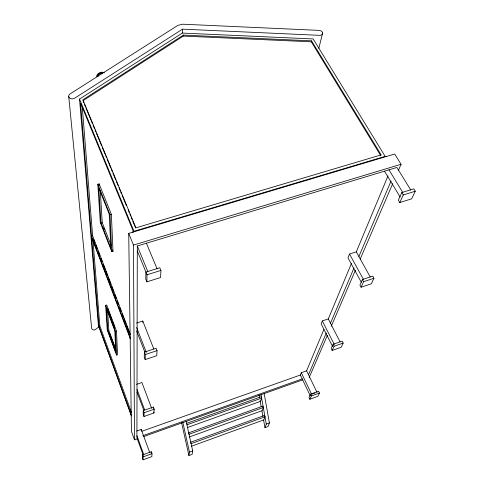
<?xml version="1.0" encoding="UTF-8"?>
<svg xmlns="http://www.w3.org/2000/svg" width="484" height="484" viewBox="0 0 484 484"><rect width="100%" height="100%" fill="white"/><g stroke="black" fill="none" stroke-linecap="round" stroke-linejoin="round"><path stroke-width="0.73" d="M410.819 190.121L396.844 167.452L137.305 245.981L136.911 437.796L143.318 455.444M141.207 430.814L141.225 429.435L136.669 431.05M142.762 322.447L142.78 321.031L136.506 323.064M142.405 454.96L142.35 457.87L143.046 459.8L151.873 456.6L152.012 453.677L151.304 451.741L142.405 454.96L143.107 456.902L143.046 459.8M143.252 410.589L143.179 414.352L143.978 416.488L153.991 412.973L154.178 409.204L153.361 407.062L143.252 410.589L144.057 412.743L143.978 416.488M144.371 352.146L144.274 357.186L145.194 359.57L156.774 355.692L157.022 350.64L156.078 348.25L144.371 352.146L145.303 354.554L145.194 359.57M146.858 281.839L145.769 279.153L145.902 272.056L159.787 267.749L160.918 270.441L160.573 277.544L146.858 281.839L147.015 274.773L137.293 250.875M151.232 453.212L151.304 451.741M153.307 408.321L153.361 407.062M131.412 415.992L98.397 325.448L79.521 99.081L182.293 33.069L182.535 29.155L319.507 35.338A3.406 2.438 11.2 0 0 322.646 33.015A3.406 2.438 11.2 0 0 319.053 30.383L182.637 24.2L177.918 25.349L70.053 93.938A3.666 2.795 -2.7 0 0 69.508 97.883A3.666 2.795 -2.7 0 0 74.663 98.198L182.535 29.155M83.823 102.82L82.958 100.739L183.279 36.082L183.339 35.108L311.539 40.856L381.174 154.898L135.919 227.831L82.885 99.795L183.339 35.108M186.195 421.401L192.711 450.949L192.13 454.349L188.911 455.529L189.462 452.141L182.885 422.58M380.829 155.781L311.309 41.818L311.539 40.856M318.805 48.376L322.646 33.009M186.401 423.433L261.033 396.777L261.626 398.102L260.561 401.333L187.211 427.62M263.314 407.498L189.032 434.275L188.488 432.896L262.721 406.173L263.314 407.498L262.243 410.632L189.286 436.985M264.984 416.803L191.101 443.646L190.557 442.273L264.397 415.478L264.984 416.803L263.907 419.846L191.337 446.266M264.179 393.601L269.4 422.919L268.051 426.525L264.972 427.65L266.291 424.057L261.015 394.726M310.274 395.779L300.358 375.021L301.29 372.728L306.614 370.841L323.905 329.429M351.505 263.314L328.297 318.914L322.326 320.946L321.146 323.863L332.677 346.611M387.999 175.91L356.297 251.837L349.521 254.039L347.966 257.857L361.318 282.287M308.496 374.743L326.276 333.022M330.475 323.167L354.028 267.912M358.886 256.508L391.078 180.98M309.161 377.562L327.359 335.321M331.238 326.313L355.407 270.223M360.181 259.14L392.706 183.654M398.374 170.495L401.061 164.264L394.702 154.021L128.72 233.367L131.436 431.413L134.479 439.835L138.037 438.571M310.504 394.182L309.01 397.479L309.857 399.258L317.879 396.342L319.446 393.038L318.581 391.266L310.504 394.182L311.357 395.972L309.857 399.258M333.101 344.299L331.195 348.498L332.175 350.44L341.166 347.288L343.168 343.077L342.164 341.135L333.101 344.299L334.093 346.254L332.175 350.44M362.425 279.552L359.921 285.088L361.082 287.23L371.307 283.805L373.938 278.258L372.747 276.116L362.425 279.552L363.611 281.706L361.082 287.23M401.829 192.565L398.374 200.188L399.802 202.56L411.642 198.845L415.266 191.222L413.796 188.851L401.829 192.565L403.281 194.955L399.802 202.56M99.129 326.652L95.566 329.441A2.42 2.178 -9 0 1 91.639 328.243L68.734 96.57M189.462 452.141L192.711 450.949M266.291 424.057L269.4 422.919M314.963 393.032L311.599 394.248L301.29 372.728M143.107 456.902L152.012 453.677M311.357 395.972L319.446 393.038M186.945 424.807L261.626 398.102M142.744 435.721L302.216 378.918M143.736 436.538L302.833 379.819M141.903 431.25L300.358 375.021M144.057 412.743L154.178 409.204M334.093 346.254L343.168 343.077M136.585 384.32L141.897 382.511L151.655 408.284M145.303 354.554L157.022 350.64M363.611 281.706L373.938 278.258M116.547 355.075L117.545 354.742L116.511 331.207L106.686 304.987L105.645 305.313L107.224 329.822L116.547 355.075L115.458 331.552L105.645 305.313M107.823 330.705L106.395 308.151L114.793 330.602L115.827 352.382L107.823 330.705L108.815 330.384L107.575 310.075M115.458 331.552L116.511 331.207M131.497 415.544L98.924 326.258L99.849 325.962L92.952 239.997M147.015 274.773L160.918 270.441M403.281 194.955L415.266 191.222M111.75 251.65L112.996 251.275L111.374 214.37L99.141 183.878L97.828 184.253L100.291 222.38L111.75 251.65L110.037 214.757L97.828 184.253M134.479 439.835L133.487 245.067L401.061 164.264M386.492 156.58L385.143 156.368L133.971 231.261L79.521 99.081M130.408 337.983L91.506 236.131L92.613 235.799L82.232 106.474M101.005 223.063L98.784 187.949L109.221 214.055L110.854 248.189L101.005 223.063L102.239 222.701L100.279 190.563M110.037 214.757L111.374 214.37M182.293 33.069L313.184 38.95L385.143 156.368M183.279 36.082L311.309 41.818M388.979 169.83L402.857 192.596M384.49 171.191L400.141 197.024M356.297 251.837L370.23 276.963M349.521 254.039L363.369 279.262M328.297 318.914L339.986 341.704M322.326 320.946L334.293 344.475M306.614 370.841L316.978 392.306M146.41 243.228L157.143 268.965M84.397 104.211L85.263 106.298M85.837 107.69L91.016 120.201M91.597 121.593L92.456 123.68M93.031 125.072L94.471 128.544M95.045 129.936L95.911 132.023M96.485 133.415L101.67 145.926M102.245 147.317L105.125 154.275M105.7 155.66L106.559 157.748M107.139 159.139L110.878 168.178M111.453 169.569L112.318 171.657M112.893 173.042L115.773 180M116.348 181.385L118.072 185.56M118.937 187.647L120.093 190.424M120.667 191.815L121.526 193.903M122.107 195.294L126.421 205.724M128.151 209.893L129.301 212.676M129.875 214.067L130.74 216.154M131.315 217.54L132.18 219.627M132.755 221.019L135.635 227.97M137.305 245.981L147.91 271.839M128.72 233.367L133.487 245.067M142.78 321.031L153.821 349.049M102.239 222.701L111.005 245.025M103.703 227.595L104.526 229.682M112.451 249.883L112.996 251.275M136.627 327.432L146.307 352.346M136.627 330.935L144.891 352.255M92.613 235.799L130.505 334.789M93.521 239.12L94.87 242.647M95.681 244.765L97.296 249M98.379 251.819L99.728 255.346M100.805 258.172L102.154 261.699M103.237 264.518L105.125 269.455M105.663 270.865L107.551 275.807M108.089 277.217L110.788 284.271M111.598 286.389L113.758 292.027M114.569 294.145L116.19 298.38M117.267 301.199L118.616 304.726M119.693 307.552L121.042 311.079M122.125 313.898L123.474 317.425M124.013 318.835L125.9 323.772M126.445 325.188L129.682 333.651M130.402 338.969L91.603 237.335L98.924 326.258M153.591 411.908L153.991 412.973M107.696 308.52L111.901 319.743M112.427 321.146L114.793 327.456M137.008 389.463L144.662 409.93M137.002 392.082L143.821 410.335M108.815 330.384L115.797 349.254M109.511 333.01L115.216 348.432M141.225 429.435L149.804 452.77M99.849 325.962L131.43 412.368M136.918 435.757L143.881 454.912M181.609 422.804L188.911 455.529M259.061 394.962L259.581 397.848M260.102 400.728L261.136 406.451M261.911 410.728L262.939 416.397M263.574 419.93L264.972 427.65M91.506 236.131L80.55 103.074L132.937 230.39L132.949 232.647M99.141 183.878L99.232 185.378M97.956 76.46A3.273 2.136 -23.1 0 1 99.42 74.149A3.273 2.136 -23.1 0 1 102.554 73.356M96.836 76.284A4.253 2.777 -23 0 1 99.704 72.739A4.253 2.777 -23 0 1 104.35 72.933M97.018 76.696A4.259 2.777 -23.1 0 1 98.918 73.689A4.259 2.777 -23.1 0 1 102.995 72.66"/></g></svg>
